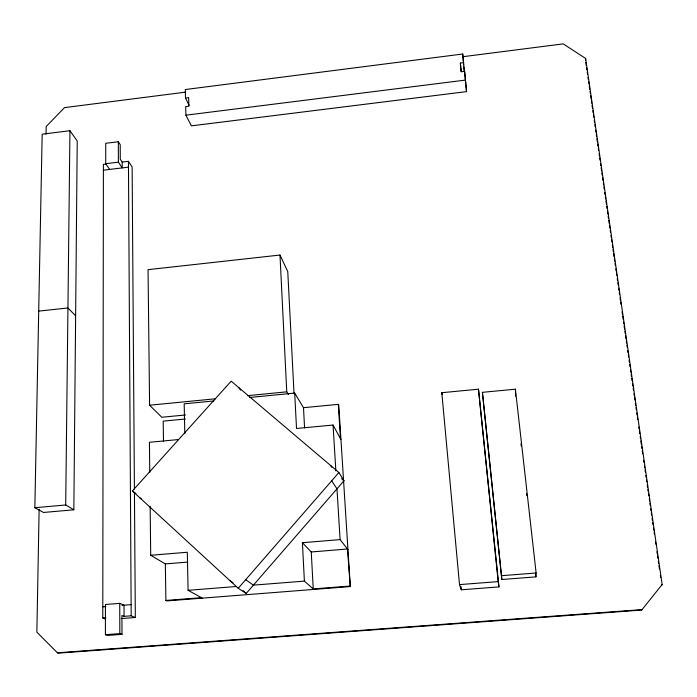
<?xml version="1.0" encoding="UTF-8"?>
<svg xmlns="http://www.w3.org/2000/svg" width="697" height="697" viewBox="0 0 697 697"><rect width="100%" height="100%" fill="white"/><g stroke="black" fill="none" stroke-linecap="round" stroke-linejoin="round"><path stroke-width="1.05" d="M105.43 618.997L102.781 618.004L103.4 164.379L106.528 163.995M124.066 616.357L121.931 615.512L122.001 634.366L107.652 635.437L105.404 634.679L105.43 604.482L119.736 603.367L124.022 605.196L124.066 616.357L131.184 615.817L135.323 617.498L134.434 492.37M109.656 169.423L105.726 163.699L105.744 143.294L118.324 141.735L120.224 144.697L120.276 159.204L122.175 162.087L122.202 167.907L118.385 162.157L118.324 141.735M73.847 509.795L77.228 141.021L69.953 130.705L42.177 134.19L34.85 507.721L43.519 512.461L73.847 509.795L65.701 504.985L34.85 507.721M65.701 504.985L69.953 130.705M39.128 509.254L36.863 632.127L57.389 652.801L58.618 653.124L641.684 610.058L662.15 584.539L585.637 58.461L563.237 43.876L462.843 56.71M46.046 134.129L46.194 126.523L64.516 107.617L185.411 92.161M535.923 576.863L536.124 572.995L515.405 389.187L482.411 392.341L501.849 579.512L535.923 576.863L535.679 574.703M585.497 60.169L585.637 58.461M641.684 610.058L642.007 609.596L57.389 652.801M661.775 585.062L662.15 584.539M246.189 593.478L343.969 480.782L338.89 472.514L231.169 381.163L132.395 490.949L238.243 588.268L246.189 593.478L243.079 590.62M238.243 588.268L338.89 472.514M463.871 66.956L464.333 71.216L462.73 54.009L185.306 89.538L185.498 98.042L189.14 105.308M185.498 98.042L188.652 97.641L188.861 106.197L185.698 106.589L185.899 115.188L191.387 125.861L466.537 91.621L464.603 71.338L461.266 71.756L460.342 63.07L463.662 62.652M185.899 115.188L465.544 80.077M105.726 163.699L118.385 162.157M122.175 162.087L128.448 161.329L132.125 167.027L134.416 489.102M103.391 170.181L128.483 167.141M294.038 393.666L287.756 271.542L279.985 255.041L148.043 269.661L149.594 405.218L161.791 417.259L185.541 414.968M38.701 311.115L67.94 307.961L75.624 315.828M149.594 405.218L215.469 398.789M247.862 395.635L286.746 391.836L288.427 394.546M213.944 400.949L184.182 403.842L184.801 433.639M249.5 397.482L294.692 393.082L303.491 407.693L304.58 427.975M441.802 392.707L478.482 389.187L498.947 586.9L461.292 589.801L459.506 584.609L441.802 392.707L442.229 394.685M185.411 419.01L163.185 421.136L163.49 441.218M303.491 407.693L338.298 404.356L338.777 405.297L350.295 586.569L166.836 600.919L165.895 600.457L165.346 563.917L150.7 555.282L150.151 506.318M178.467 439.563L149.428 442.29L149.768 472.383M340.946 439.467L333.044 425.048L296.521 428.472L294.692 393.082M150.7 555.282L187.293 552.251L188.094 590.307L202.296 598.139M313.807 589.418L304.389 581.115L302.411 542.719L340.101 539.6L347.942 549.611M165.346 563.917L187.746 562.087M302.411 542.719L311.254 551.98L347.472 549.009L350.295 586.569M188.094 590.307L236.274 586.499M304.389 581.115L253.42 585.14L245.684 579.704M165.895 600.457L201.442 597.669M349.824 586.064L313.241 588.921L311.254 551.98M102.799 606.852L105.822 606.617M122.001 605.353L131.114 604.639M501.387 575.705L536.124 572.995M459.506 584.609L498.198 581.612L498.947 586.9M102.781 618.004L105.813 617.769M121.261 618.579L135.323 617.498M105.404 634.679L119.823 633.599L122.001 634.366M230.263 580.932L232.981 582.736M139.827 497.78L141.543 499.026M132.395 490.949L135.889 493.485M341.591 478.761L343.969 480.782M238.731 387.584L240.622 390.137M331.694 480.791L336.973 488.841L340.101 539.6M330.779 465.64L331.833 467.321M585.811 62.321L586.273 65.544M586.586 67.696L586.9 69.848M587.214 72L587.527 74.152M587.998 77.376L588.312 79.528M588.625 81.68L588.93 83.832M589.244 85.984L589.714 89.207M590.028 91.359L590.342 93.511M590.655 95.663L591.126 98.887M591.439 101.039L591.744 103.191M592.058 105.343L592.528 108.566M592.842 110.718L593.156 112.87M593.469 115.022L593.783 117.174M594.245 120.398L594.558 122.55M594.872 124.702L595.186 126.854M595.656 130.078L595.97 132.23M596.284 134.382L596.597 136.534M596.902 138.686L597.373 141.909M597.686 144.061L598 146.213M598.314 148.365L598.627 150.517M599.098 153.741L599.403 155.893M599.716 158.045L600.03 160.197M600.5 163.42L600.814 165.572M601.128 167.724L601.598 170.957M601.912 173.109L602.217 175.252M602.53 177.404L603.001 180.636M603.314 182.788L603.628 184.94M603.942 187.092L604.255 189.235M604.717 192.468L605.031 194.62M605.344 196.772L605.658 198.924M605.972 201.067L606.442 204.299M606.756 206.451L607.07 208.603M607.375 210.755L607.845 213.979M608.159 216.131L608.472 218.283M608.786 220.435L609.256 223.659M609.57 225.811L609.884 227.963M610.189 230.115L610.502 232.267M610.973 235.49L611.286 237.642M611.6 239.794L611.914 241.946M612.384 245.17L612.689 247.322M613.003 249.474L613.316 251.626M613.63 253.778L614.101 257.001M614.414 259.153L614.728 261.305M615.042 263.457L615.346 265.609M615.817 268.833L616.131 270.985M616.444 273.137L616.758 275.289M617.228 278.512L617.542 280.664M617.847 282.816L618.161 284.968M618.631 288.192L618.945 290.344M619.258 292.496L619.572 294.648M620.042 297.88L620.356 300.024M620.661 302.176L620.975 304.328M622.072 311.855L622.386 314.007M622.7 316.159L623.162 319.392M623.475 321.544L623.789 323.687M624.103 325.839L624.573 329.071M624.887 331.223L625.2 333.375M625.514 335.518L625.976 338.751M626.289 340.903L626.603 343.055M626.917 345.207L627.23 347.359M627.701 350.582L628.014 352.734M628.328 354.886L628.633 357.038M629.103 360.262L629.417 362.414M629.731 364.566L630.044 366.718M630.515 369.941L630.829 372.093M631.133 374.245L631.447 376.397M631.761 378.549L632.074 380.701M632.545 383.925L632.859 386.077M633.172 388.229L633.486 390.381M633.948 393.605L634.261 395.757M634.575 397.909L634.889 400.061M635.359 403.284L635.673 405.436M635.986 407.588L636.291 409.74M636.762 412.964L637.075 415.116M637.389 417.268L637.703 419.42M638.801 426.947L639.105 429.099M639.419 431.251L639.733 433.403M640.203 436.627L640.517 438.779M640.831 440.931L641.301 444.163M641.606 446.315L641.92 448.459M642.233 450.611L642.704 453.843M643.645 460.29L643.958 462.442M644.42 465.674L644.734 467.826M645.047 469.978L645.361 472.122M645.831 475.354L646.145 477.506M646.459 479.658L646.764 481.81M647.234 485.034L647.548 487.186M647.861 489.338L648.175 491.49M648.489 493.642L648.802 495.785M649.273 499.017L649.578 501.169M649.892 503.321L650.205 505.473M650.676 508.697L650.989 510.849M651.303 513.001L651.617 515.153M652.078 518.376L652.392 520.528M652.706 522.68L653.019 524.832M653.49 528.056L653.803 530.208M654.117 532.36L654.431 534.512M655.52 542.039L655.833 544.191M656.931 551.719L657.245 553.871M657.55 556.023L657.863 558.175M658.334 561.399L658.648 563.551M658.961 565.703L659.432 568.935M660.364 575.382L660.678 577.534M520.947 443.806L521.19 445.967M526.549 493.563L526.793 495.733M482.411 392.341L501.849 579.512M466.537 91.621L464.603 71.338M478.482 389.187L498.198 581.612M460.996 586.552L461.292 589.801M460.342 63.07L461.118 71.625M462.73 54.009L463.662 64.804M338.298 404.356L340.467 438.605M333.044 425.048L335.867 470.867M279.985 255.041L286.746 391.836M515.405 389.187L515.588 396.21M128.448 161.329L131.184 615.817M119.736 603.367L119.823 633.599"/></g></svg>
